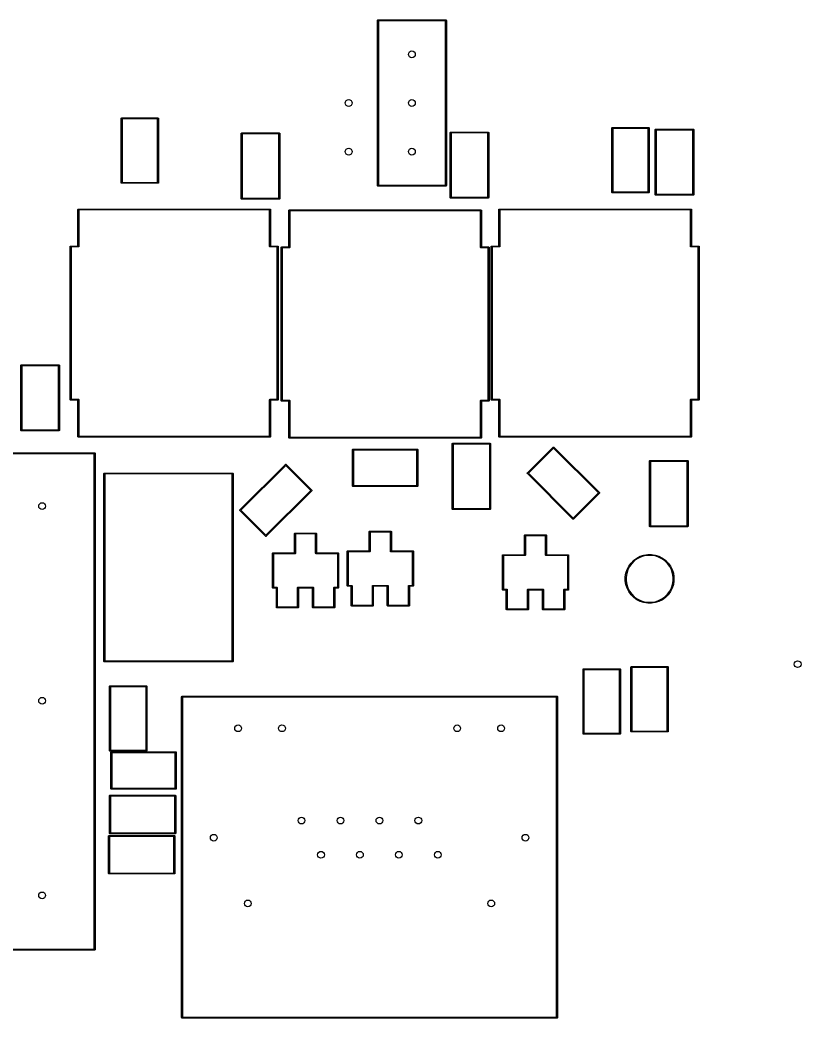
# Model space of a CAD drawing. Header units: inches. Extents: x -1.62 to 1.64, y -0.02 to 4.67.
# Drawn here: x 0.037 to 1.642, y -0.017 to 2.034 of the extents above; entities that cross this region are included whole.
import ezdxf

# ---------------------------------------------------------------- set-up
doc = ezdxf.new("R2010")
doc.units = ezdxf.units.IN
doc.header["$MEASUREMENT"] = 0
doc.layers.add('BLACK', color=250, linetype='CONTINUOUS')

msp = doc.modelspace()

# ---------------------------------------------------------------- linework, layer by layer
at = {"layer": 'BLACK', "linetype": 'CONTINUOUS'}
for p, q in [((0.7719, 2.0338), (0.7725, 2.0344)), ((0.7719, 2.0335), (0.7719, 2.0338)), ((0.7719, 1.6941), (0.7719, 2.0335)), ((0.7725, 2.0344), (0.7728, 2.0344)), ((0.7728, 2.0344), (0.9122, 2.0344)), ((0.7738, 2.0325), (0.7738, 1.6951)), ((0.9112, 2.0325), (0.7738, 2.0325)), ((0.9112, 1.6951), (0.9112, 2.0325)), ((0.9122, 2.0344), (0.9126, 2.0344)), ((0.9126, 2.0344), (0.9131, 2.0338)), ((0.9131, 2.0338), (0.9132, 2.0335)), ((0.9132, 2.0335), (0.9132, 1.6941)), ((0.2451, 1.832), (0.2452, 1.8324)), ((0.2451, 1.6997), (0.2451, 1.832)), ((0.2452, 1.8324), (0.2457, 1.8329)), ((0.2457, 1.8329), (0.2461, 1.833)), ((0.2461, 1.833), (0.3209, 1.833)), ((0.247, 1.831), (0.247, 1.7007)), ((0.3199, 1.831), (0.247, 1.831)), ((0.3199, 1.7007), (0.3199, 1.831)), ((0.3209, 1.833), (0.3212, 1.8329)), ((0.3212, 1.8329), (0.3218, 1.8324)), ((0.3218, 1.8324), (0.3219, 1.832)), ((0.3219, 1.832), (0.3219, 1.6997)), ((1.253, 1.8127), (1.2536, 1.8132)), ((1.253, 1.8123), (1.253, 1.8127)), ((1.253, 1.68), (1.253, 1.8123)), ((1.2536, 1.8132), (1.2539, 1.8133)), ((1.2539, 1.8133), (1.3287, 1.8133)), ((1.2549, 1.8113), (1.2549, 1.681)), ((1.3278, 1.8113), (1.2549, 1.8113)), ((1.3278, 1.681), (1.3278, 1.8113)), ((1.3287, 1.8133), (1.3291, 1.8132)), ((1.3291, 1.8132), (1.3296, 1.8127)), ((1.3296, 1.8127), (1.3297, 1.8123)), ((1.3297, 1.8123), (1.3297, 1.68)), ((1.3423, 1.8091), (1.3424, 1.8094)), ((1.3423, 1.6752), (1.3423, 1.8091)), ((1.3424, 1.8094), (1.3429, 1.81)), ((1.3429, 1.81), (1.3433, 1.81)), ((1.3433, 1.81), (1.4205, 1.81)), ((1.3443, 1.8081), (1.3443, 1.6762)), ((1.4195, 1.8081), (1.3443, 1.8081)), ((1.4195, 1.6762), (1.4195, 1.8081)), ((1.4205, 1.81), (1.4208, 1.81)), ((1.4208, 1.81), (1.4214, 1.8094)), ((1.4214, 1.8094), (1.4215, 1.8091)), ((1.4215, 1.8091), (1.4215, 1.6752)), ((0.4919, 1.8012), (0.492, 1.8016)), ((0.4919, 1.6673), (0.4919, 1.8012)), ((0.492, 1.8016), (0.4925, 1.8021)), ((0.4925, 1.8021), (0.4929, 1.8022)), ((0.4929, 1.8022), (0.5701, 1.8022)), ((0.4939, 1.8002), (0.4939, 1.6683)), ((0.5691, 1.8002), (0.4939, 1.8002)), ((0.5691, 1.6683), (0.5691, 1.8002)), ((0.5701, 1.8022), (0.5705, 1.8021)), ((0.5705, 1.8021), (0.571, 1.8016)), ((0.571, 1.8016), (0.5711, 1.8012)), ((0.5711, 1.8012), (0.5711, 1.6673)), ((0.9211, 1.8035), (0.9217, 1.8041)), ((0.9211, 1.8031), (0.9211, 1.8035)), ((0.9211, 1.6693), (0.9211, 1.8031)), ((0.9217, 1.8041), (0.922, 1.8041)), ((0.922, 1.8041), (0.9992, 1.8041)), ((0.923, 1.8022), (0.923, 1.6703)), ((0.9982, 1.8022), (0.923, 1.8022)), ((0.9982, 1.6703), (0.9982, 1.8022)), ((0.9992, 1.8041), (0.9996, 1.8041)), ((0.9996, 1.8041), (1.0001, 1.8035)), ((1.0001, 1.8035), (1.0002, 1.8031)), ((1.0002, 1.8031), (1.0002, 1.6693)), ((0.2452, 1.6993), (0.2451, 1.6997)), ((0.2457, 1.6988), (0.2452, 1.6993)), ((0.2461, 1.6987), (0.2457, 1.6988)), ((0.3209, 1.6987), (0.2461, 1.6987)), ((0.247, 1.7007), (0.3199, 1.7007)), ((0.3212, 1.6988), (0.3209, 1.6987)), ((0.3218, 1.6993), (0.3212, 1.6988)), ((0.3219, 1.6997), (0.3218, 1.6993)), ((0.7719, 1.6937), (0.7719, 1.6941)), ((0.7725, 1.6932), (0.7719, 1.6937)), ((0.7728, 1.6931), (0.7725, 1.6932)), ((0.9122, 1.6931), (0.7728, 1.6931)), ((0.7738, 1.6951), (0.9112, 1.6951)), ((0.9126, 1.6932), (0.9122, 1.6931)), ((0.9131, 1.6937), (0.9126, 1.6932)), ((0.9132, 1.6941), (0.9131, 1.6937)), ((0.492, 1.6669), (0.4919, 1.6673)), ((0.4925, 1.6664), (0.492, 1.6669)), ((0.4929, 1.6663), (0.4925, 1.6664)), ((0.5701, 1.6663), (0.4929, 1.6663)), ((0.4939, 1.6683), (0.5691, 1.6683)), ((0.5705, 1.6664), (0.5701, 1.6663)), ((0.571, 1.6669), (0.5705, 1.6664)), ((0.5711, 1.6673), (0.571, 1.6669)), ((0.9211, 1.6689), (0.9211, 1.6693)), ((0.9217, 1.6684), (0.9211, 1.6689)), ((0.922, 1.6683), (0.9217, 1.6684)), ((0.9992, 1.6683), (0.922, 1.6683)), ((0.923, 1.6703), (0.9982, 1.6703)), ((0.9996, 1.6684), (0.9992, 1.6683)), ((1.0001, 1.6689), (0.9996, 1.6684)), ((1.0002, 1.6693), (1.0001, 1.6689)), ((1.253, 1.6796), (1.253, 1.68)), ((1.2536, 1.6791), (1.253, 1.6796)), ((1.2539, 1.679), (1.2536, 1.6791)), ((1.3287, 1.679), (1.2539, 1.679)), ((1.2549, 1.681), (1.3278, 1.681)), ((1.3291, 1.6791), (1.3287, 1.679)), ((1.3296, 1.6796), (1.3291, 1.6791)), ((1.3297, 1.68), (1.3296, 1.6796)), ((1.3424, 1.6748), (1.3423, 1.6752)), ((1.3429, 1.6743), (1.3424, 1.6748)), ((1.3433, 1.6742), (1.3429, 1.6743)), ((1.4205, 1.6742), (1.3433, 1.6742)), ((1.3443, 1.6762), (1.4195, 1.6762)), ((1.4208, 1.6743), (1.4205, 1.6742)), ((1.4214, 1.6748), (1.4208, 1.6743)), ((1.4215, 1.6752), (1.4214, 1.6748)), ((0.1565, 1.6449), (0.1566, 1.6453)), ((0.1565, 1.5699), (0.1565, 1.6449)), ((0.1566, 1.6453), (0.1571, 1.6458)), ((0.1571, 1.6458), (0.1575, 1.6459)), ((0.1575, 1.6459), (0.5512, 1.6459)), ((0.1585, 1.6439), (0.1585, 1.5689)), ((0.5502, 1.6439), (0.1585, 1.6439)), ((0.5502, 1.5689), (0.5502, 1.6439)), ((0.5512, 1.6459), (0.5516, 1.6458)), ((0.5516, 1.6458), (0.5521, 1.6453)), ((0.5521, 1.6453), (0.5522, 1.6449)), ((0.5522, 1.6449), (0.5522, 1.5699)), ((0.5896, 1.6433), (0.5902, 1.6438)), ((0.5896, 1.6429), (0.5896, 1.6433)), ((0.5896, 1.5679), (0.5896, 1.6429)), ((0.5902, 1.6438), (0.5906, 1.6439)), ((0.5906, 1.6439), (0.9843, 1.6439)), ((0.5915, 1.6419), (0.5915, 1.5669)), ((0.9833, 1.6419), (0.5915, 1.6419)), ((0.9833, 1.5669), (0.9833, 1.6419)), ((0.9843, 1.6439), (0.9846, 1.6438)), ((0.9846, 1.6438), (0.9852, 1.6433)), ((0.9852, 1.6433), (0.9852, 1.6429)), ((0.9852, 1.6429), (0.9852, 1.5679)), ((1.0209, 1.6453), (1.0215, 1.6458)), ((1.0209, 1.6449), (1.0209, 1.6453)), ((1.0209, 1.5699), (1.0209, 1.6449)), ((1.0215, 1.6458), (1.0219, 1.6459)), ((1.0219, 1.6459), (1.4156, 1.6459)), ((1.0228, 1.6439), (1.0228, 1.5689)), ((1.4146, 1.6439), (1.0228, 1.6439)), ((1.4146, 1.5689), (1.4146, 1.6439)), ((1.4156, 1.6459), (1.4159, 1.6458)), ((1.4159, 1.6458), (1.4165, 1.6453)), ((1.4165, 1.6453), (1.4165, 1.6449)), ((1.4165, 1.6449), (1.4165, 1.5699)), ((0.1407, 1.5689), (0.1408, 1.5693)), ((0.1407, 1.2539), (0.1407, 1.5689)), ((0.1408, 1.5693), (0.1414, 1.5698)), ((0.1414, 1.5698), (0.1417, 1.5699)), ((0.1417, 1.5699), (0.1565, 1.5699)), ((0.1575, 1.5679), (0.1427, 1.5679)), ((0.1427, 1.5679), (0.1427, 1.2549)), ((0.1579, 1.568), (0.1575, 1.5679)), ((0.1584, 1.5685), (0.1579, 1.568)), ((0.1585, 1.5689), (0.1584, 1.5685)), ((0.1584, 1.5685), (0.1584, 1.5685)), ((0.5503, 1.5685), (0.5502, 1.5689)), ((0.5508, 1.568), (0.5503, 1.5685)), ((0.5503, 1.5685), (0.5503, 1.5685)), ((0.5512, 1.5679), (0.5508, 1.568)), ((0.5659, 1.5679), (0.5512, 1.5679)), ((0.5522, 1.5699), (0.5669, 1.5699)), ((0.5659, 1.2549), (0.5659, 1.5679)), ((0.5669, 1.5699), (0.5673, 1.5698)), ((0.5673, 1.5698), (0.5678, 1.5693)), ((0.5678, 1.5693), (0.5679, 1.5689)), ((0.5679, 1.5689), (0.5679, 1.2539)), ((0.5738, 1.5669), (0.5739, 1.5673)), ((0.5738, 1.252), (0.5738, 1.5669)), ((0.5739, 1.5673), (0.5744, 1.5678)), ((0.5744, 1.5678), (0.5748, 1.5679)), ((0.5748, 1.5679), (0.5896, 1.5679)), ((0.5906, 1.5659), (0.5758, 1.5659)), ((0.5758, 1.5659), (0.5758, 1.253)), ((0.5909, 1.566), (0.5906, 1.5659)), ((0.5915, 1.5666), (0.5909, 1.566)), ((0.5915, 1.5669), (0.5915, 1.5666)), ((0.5915, 1.5666), (0.5915, 1.5666)), ((0.9833, 1.5666), (0.9833, 1.5669)), ((0.9839, 1.566), (0.9833, 1.5666)), ((0.9833, 1.5666), (0.9833, 1.5666)), ((0.9843, 1.5659), (0.9839, 1.566)), ((0.999, 1.5659), (0.9843, 1.5659)), ((0.9852, 1.5679), (1, 1.5679)), ((0.999, 1.253), (0.999, 1.5659)), ((1, 1.5679), (1.0004, 1.5678)), ((1.0004, 1.5678), (1.0009, 1.5673)), ((1.0009, 1.5673), (1.001, 1.5669)), ((1.001, 1.5669), (1.001, 1.252)), ((1.0051, 1.5689), (1.0052, 1.5693)), ((1.0051, 1.2539), (1.0051, 1.5689)), ((1.0052, 1.5693), (1.0057, 1.5698)), ((1.0057, 1.5698), (1.0061, 1.5699)), ((1.0061, 1.5699), (1.0209, 1.5699)), ((1.0219, 1.5679), (1.0071, 1.5679)), ((1.0071, 1.5679), (1.0071, 1.2549)), ((1.0222, 1.568), (1.0219, 1.5679)), ((1.0228, 1.5685), (1.0222, 1.568)), ((1.0228, 1.5689), (1.0228, 1.5685)), ((1.0228, 1.5685), (1.0228, 1.5685)), ((1.4146, 1.5685), (1.4146, 1.5689)), ((1.4152, 1.568), (1.4146, 1.5685)), ((1.4146, 1.5685), (1.4146, 1.5685)), ((1.4156, 1.5679), (1.4152, 1.568)), ((1.4303, 1.5679), (1.4156, 1.5679)), ((1.4165, 1.5699), (1.4313, 1.5699)), ((1.4303, 1.2549), (1.4303, 1.5679)), ((1.4313, 1.5699), (1.4317, 1.5698)), ((1.4317, 1.5698), (1.4322, 1.5693)), ((1.4322, 1.5693), (1.4323, 1.5689)), ((1.4323, 1.5689), (1.4323, 1.2539)), ((0.0392, 1.3252), (0.0398, 1.3257)), ((0.0392, 1.3248), (0.0392, 1.3252)), ((0.0392, 1.1909), (0.0392, 1.3248)), ((0.0398, 1.3257), (0.0402, 1.3258)), ((0.0402, 1.3258), (0.1173, 1.3258)), ((0.0411, 1.3238), (0.0411, 1.1919)), ((0.1163, 1.3238), (0.0411, 1.3238)), ((0.1163, 1.1919), (0.1163, 1.3238)), ((0.1173, 1.3258), (0.1177, 1.3257)), ((0.1177, 1.3257), (0.1182, 1.3252)), ((0.1182, 1.3252), (0.1183, 1.3248)), ((0.1183, 1.3248), (0.1183, 1.1909)), ((0.1408, 1.2536), (0.1407, 1.2539)), ((0.1414, 1.253), (0.1408, 1.2536)), ((0.1408, 1.2536), (0.1408, 1.2536)), ((0.1417, 1.253), (0.1414, 1.253)), ((0.1565, 1.253), (0.1417, 1.253)), ((0.1427, 1.2549), (0.1575, 1.2549)), ((0.1565, 1.178), (0.1565, 1.253)), ((0.1575, 1.2549), (0.1579, 1.2548)), ((0.1579, 1.2548), (0.1584, 1.2543)), ((0.1584, 1.2543), (0.1585, 1.2539)), ((0.1585, 1.2539), (0.1585, 1.1789)), ((0.5502, 1.2539), (0.5503, 1.2543)), ((0.5502, 1.1789), (0.5502, 1.2539)), ((0.5503, 1.2543), (0.5508, 1.2548)), ((0.5508, 1.2548), (0.5512, 1.2549)), ((0.5512, 1.2549), (0.5659, 1.2549)), ((0.5669, 1.253), (0.5522, 1.253)), ((0.5522, 1.253), (0.5522, 1.178)), ((0.5673, 1.253), (0.5669, 1.253)), ((0.5678, 1.2536), (0.5673, 1.253)), ((0.5679, 1.2539), (0.5678, 1.2536)), ((0.5678, 1.2536), (0.5678, 1.2536)), ((0.5739, 1.2516), (0.5738, 1.252)), ((0.5744, 1.2511), (0.5739, 1.2516)), ((0.5739, 1.2516), (0.5739, 1.2516)), ((0.5758, 1.253), (0.5906, 1.253)), ((0.5906, 1.253), (0.5909, 1.2529)), ((0.5909, 1.2529), (0.5915, 1.2523)), ((0.5915, 1.2523), (0.5915, 1.252)), ((0.5915, 1.252), (0.5915, 1.177)), ((0.9833, 1.2523), (0.9839, 1.2529)), ((0.9833, 1.252), (0.9833, 1.2523)), ((0.9833, 1.177), (0.9833, 1.252)), ((0.9839, 1.2529), (0.9843, 1.253)), ((0.9843, 1.253), (0.999, 1.253)), ((1.0009, 1.2516), (1.0004, 1.2511)), ((1.001, 1.252), (1.0009, 1.2516)), ((1.0009, 1.2516), (1.0009, 1.2516)), ((1.0052, 1.2536), (1.0051, 1.2539)), ((1.0057, 1.253), (1.0052, 1.2536)), ((1.0052, 1.2536), (1.0052, 1.2536)), ((1.0061, 1.253), (1.0057, 1.253)), ((1.0209, 1.253), (1.0061, 1.253)), ((1.0071, 1.2549), (1.0219, 1.2549)), ((1.0209, 1.178), (1.0209, 1.253)), ((1.0219, 1.2549), (1.0222, 1.2548)), ((1.0222, 1.2548), (1.0228, 1.2543)), ((1.0228, 1.2543), (1.0228, 1.2539)), ((1.0228, 1.2539), (1.0228, 1.1789)), ((1.4146, 1.2543), (1.4152, 1.2548)), ((1.4146, 1.2539), (1.4146, 1.2543)), ((1.4146, 1.1789), (1.4146, 1.2539)), ((1.4152, 1.2548), (1.4156, 1.2549)), ((1.4156, 1.2549), (1.4303, 1.2549)), ((1.4313, 1.253), (1.4165, 1.253)), ((1.4165, 1.253), (1.4165, 1.178)), ((1.4317, 1.253), (1.4313, 1.253)), ((1.4322, 1.2536), (1.4317, 1.253)), ((1.4323, 1.2539), (1.4322, 1.2536)), ((1.4322, 1.2536), (1.4322, 1.2536)), ((0.5748, 1.251), (0.5744, 1.2511)), ((0.5896, 1.251), (0.5748, 1.251)), ((0.5896, 1.176), (0.5896, 1.251)), ((1, 1.251), (0.9852, 1.251)), ((0.9852, 1.251), (0.9852, 1.176)), ((1.0004, 1.2511), (1, 1.251)), ((0.0392, 1.1906), (0.0392, 1.1909)), ((0.0398, 1.19), (0.0392, 1.1906)), ((0.0402, 1.19), (0.0398, 1.19)), ((0.1173, 1.19), (0.0402, 1.19)), ((0.0411, 1.1919), (0.1163, 1.1919)), ((0.1177, 1.19), (0.1173, 1.19)), ((0.1182, 1.1906), (0.1177, 1.19)), ((0.1183, 1.1909), (0.1182, 1.1906)), ((0.1566, 1.1776), (0.1565, 1.178)), ((0.1571, 1.177), (0.1566, 1.1776)), ((0.1575, 1.177), (0.1571, 1.177)), ((0.5512, 1.177), (0.1575, 1.177)), ((0.1585, 1.1789), (0.5502, 1.1789)), ((0.5516, 1.177), (0.5512, 1.177)), ((0.5521, 1.1776), (0.5516, 1.177)), ((0.5522, 1.178), (0.5521, 1.1776)), ((0.5896, 1.1756), (0.5896, 1.176)), ((0.5902, 1.1751), (0.5896, 1.1756)), ((0.5906, 1.175), (0.5902, 1.1751)), ((0.9843, 1.175), (0.5906, 1.175)), ((0.5915, 1.177), (0.9833, 1.177)), ((0.9846, 1.1751), (0.9843, 1.175)), ((0.9852, 1.1756), (0.9846, 1.1751)), ((0.9852, 1.176), (0.9852, 1.1756)), ((1.0209, 1.1776), (1.0209, 1.178)), ((1.0215, 1.177), (1.0209, 1.1776)), ((1.0219, 1.177), (1.0215, 1.177)), ((1.4156, 1.177), (1.0219, 1.177)), ((1.0228, 1.1789), (1.4146, 1.1789)), ((1.4159, 1.177), (1.4156, 1.177)), ((1.4165, 1.1776), (1.4159, 1.177)), ((1.4165, 1.178), (1.4165, 1.1776)), ((0.7203, 1.1516), (0.7204, 1.152)), ((0.7203, 1.0768), (0.7203, 1.1516)), ((0.7204, 1.152), (0.7209, 1.1525)), ((0.7209, 1.1525), (0.7213, 1.1526)), ((0.7213, 1.1526), (0.8535, 1.1526)), ((0.7222, 1.1506), (0.7222, 1.0778)), ((0.8526, 1.1506), (0.7222, 1.1506)), ((0.8526, 1.0778), (0.8526, 1.1506)), ((0.8535, 1.1526), (0.8539, 1.1525)), ((0.8539, 1.1525), (0.8545, 1.152)), ((0.8545, 1.152), (0.8545, 1.1516)), ((0.8545, 1.1516), (0.8545, 1.0768)), ((0.925, 1.1634), (0.9251, 1.1638)), ((0.925, 1.0295), (0.925, 1.1634)), ((0.9251, 1.1638), (0.9256, 1.1643)), ((0.9256, 1.1643), (0.926, 1.1644)), ((0.926, 1.1644), (1.0031, 1.1644)), ((0.927, 1.1624), (0.927, 1.0305)), ((1.0022, 1.1624), (0.927, 1.1624)), ((1.0022, 1.0305), (1.0022, 1.1624)), ((1.0031, 1.1644), (1.0035, 1.1643)), ((1.0035, 1.1643), (1.0041, 1.1638)), ((1.0041, 1.1638), (1.0041, 1.1634)), ((1.0041, 1.1634), (1.0041, 1.0295)), ((1.0796, 1.1037), (1.1325, 1.1566)), ((1.1332, 1.1545), (1.0817, 1.103)), ((1.1325, 1.1566), (1.1328, 1.1568)), ((1.1328, 1.1568), (1.1336, 1.1568)), ((1.2254, 1.0624), (1.1332, 1.1545)), ((1.1336, 1.1568), (1.1339, 1.1566)), ((1.1339, 1.1566), (1.2275, 1.0631)), ((-0.8286, 1.1447), (0.191, 1.1447)), ((0.1901, 1.1427), (-0.8277, 1.1427)), ((0.1901, 0.125), (0.1901, 1.1427)), ((0.191, 1.1447), (0.1914, 1.1446)), ((0.1914, 1.1446), (0.192, 1.1441)), ((0.192, 1.1441), (0.192, 1.1437)), ((0.192, 1.1437), (0.192, 0.124)), ((1.3305, 1.128), (1.3306, 1.1283)), ((1.3306, 1.1283), (1.3311, 1.1289)), ((1.3311, 1.1289), (1.3315, 1.1289)), ((1.3315, 1.1289), (1.4087, 1.1289)), ((1.4087, 1.1289), (1.409, 1.1289)), ((1.409, 1.1289), (1.4096, 1.1283)), ((1.4096, 1.1283), (1.4096, 1.128)), ((0.4891, 1.0276), (0.5826, 1.1212)), ((0.5833, 1.1191), (0.4912, 1.0269)), ((0.5826, 1.1212), (0.5829, 1.1214)), ((0.5829, 1.1214), (0.5837, 1.1214)), ((0.6348, 1.0676), (0.5833, 1.1191)), ((0.5837, 1.1214), (0.584, 1.1212)), ((0.584, 1.1212), (0.6369, 1.0683)), ((1.3305, 0.9941), (1.3305, 1.128)), ((1.3325, 1.127), (1.3325, 0.9951)), ((1.4077, 1.127), (1.3325, 1.127)), ((1.4077, 0.9951), (1.4077, 1.127)), ((1.4096, 1.128), (1.4096, 0.9941)), ((0.2096, 1.1024), (0.2097, 1.1027)), ((0.2096, 0.7165), (0.2096, 1.1024)), ((0.2097, 1.1027), (0.2103, 1.1033)), ((0.2103, 1.1033), (0.2106, 1.1033)), ((0.2106, 1.1033), (0.4744, 1.1033)), ((0.2116, 1.1014), (0.2116, 0.7175)), ((0.4734, 1.1014), (0.2116, 1.1014)), ((0.4734, 0.7175), (0.4734, 1.1014)), ((0.4744, 1.1033), (0.4748, 1.1033)), ((0.4748, 1.1033), (0.4753, 1.1027)), ((0.4753, 1.1027), (0.4754, 1.1024)), ((0.4754, 1.1024), (0.4754, 0.7165)), ((1.0794, 1.1034), (1.0796, 1.1037)), ((1.0794, 1.1026), (1.0794, 1.1034)), ((1.0796, 1.1023), (1.0794, 1.1026)), ((1.1732, 1.0088), (1.0796, 1.1023)), ((1.0817, 1.103), (1.1739, 1.0109)), ((0.5427, 0.9754), (0.6348, 1.0676)), ((0.6369, 1.0669), (0.5434, 0.9733)), ((0.6369, 1.0683), (0.6371, 1.0679)), ((0.6371, 1.0672), (0.6369, 1.0669)), ((0.6371, 1.0679), (0.6371, 1.0672)), ((0.7204, 1.0764), (0.7203, 1.0768)), ((0.7209, 1.0759), (0.7204, 1.0764)), ((0.7213, 1.0758), (0.7209, 1.0759)), ((0.8535, 1.0758), (0.7213, 1.0758)), ((0.7222, 1.0778), (0.8526, 1.0778)), ((0.8539, 1.0759), (0.8535, 1.0758)), ((0.8545, 1.0764), (0.8539, 1.0759)), ((0.8545, 1.0768), (0.8545, 1.0764)), ((1.1739, 1.0109), (1.2254, 1.0624)), ((1.2275, 1.0617), (1.1746, 1.0088)), ((1.2275, 1.0631), (1.2277, 1.0627)), ((1.2277, 1.062), (1.2275, 1.0617)), ((1.2277, 1.0627), (1.2277, 1.062)), ((0.4889, 1.0273), (0.4891, 1.0276)), ((0.4889, 1.0265), (0.4889, 1.0273)), ((0.4891, 1.0262), (0.4889, 1.0265)), ((0.542, 0.9733), (0.4891, 1.0262)), ((0.4912, 1.0269), (0.5427, 0.9754)), ((0.9251, 1.0292), (0.925, 1.0295)), ((0.9256, 1.0286), (0.9251, 1.0292)), ((0.926, 1.0285), (0.9256, 1.0286)), ((1.0031, 1.0285), (0.926, 1.0285)), ((0.927, 1.0305), (1.0022, 1.0305)), ((1.0035, 1.0286), (1.0031, 1.0285)), ((1.0041, 1.0292), (1.0035, 1.0286)), ((1.0041, 1.0295), (1.0041, 1.0292)), ((1.1735, 1.0086), (1.1732, 1.0088)), ((1.1742, 1.0086), (1.1735, 1.0086)), ((1.1746, 1.0088), (1.1742, 1.0086)), ((1.3306, 0.9937), (1.3305, 0.9941)), ((1.3311, 0.9932), (1.3306, 0.9937)), ((1.3315, 0.9931), (1.3311, 0.9932)), ((1.4087, 0.9931), (1.3315, 0.9931)), ((1.3325, 0.9951), (1.4077, 0.9951)), ((1.409, 0.9932), (1.4087, 0.9931)), ((1.4096, 0.9937), (1.409, 0.9932)), ((1.4096, 0.9941), (1.4096, 0.9937)), ((0.5423, 0.9731), (0.542, 0.9733)), ((0.543, 0.9731), (0.5423, 0.9731)), ((0.5434, 0.9733), (0.543, 0.9731)), ((0.6014, 0.979), (0.6015, 0.9794)), ((0.6014, 0.9395), (0.6014, 0.979)), ((0.6015, 0.9794), (0.602, 0.9799)), ((0.602, 0.9799), (0.6024, 0.98)), ((0.6024, 0.98), (0.6457, 0.98)), ((0.6033, 0.9781), (0.6033, 0.9385)), ((0.6447, 0.9781), (0.6033, 0.9781)), ((0.6447, 0.9385), (0.6447, 0.9781)), ((0.6457, 0.98), (0.646, 0.9799)), ((0.646, 0.9799), (0.6466, 0.9794)), ((0.6466, 0.9794), (0.6467, 0.979)), ((0.6467, 0.979), (0.6467, 0.9395)), ((0.7549, 0.983), (0.755, 0.9833)), ((0.7549, 0.9434), (0.7549, 0.983)), ((0.755, 0.9833), (0.7555, 0.9839)), ((0.7555, 0.9839), (0.7559, 0.984)), ((0.7559, 0.984), (0.7992, 0.984)), ((0.7569, 0.982), (0.7569, 0.9424)), ((0.7982, 0.982), (0.7569, 0.982)), ((0.7982, 0.9424), (0.7982, 0.982)), ((0.7992, 0.984), (0.7996, 0.9839)), ((0.7996, 0.9839), (0.8001, 0.9833)), ((0.8001, 0.9833), (0.8002, 0.983)), ((0.8002, 0.983), (0.8002, 0.9434)), ((1.0738, 0.9751), (1.0739, 0.9755)), ((1.0738, 0.9355), (1.0738, 0.9751)), ((1.0739, 0.9755), (1.0744, 0.976)), ((1.0744, 0.976), (1.0748, 0.9761)), ((1.0748, 0.9761), (1.1181, 0.9761)), ((1.0758, 0.9741), (1.0758, 0.9345)), ((1.1171, 0.9741), (1.0758, 0.9741)), ((1.1171, 0.9345), (1.1171, 0.9741)), ((1.1181, 0.9761), (1.1185, 0.976)), ((1.1185, 0.976), (1.119, 0.9755)), ((1.119, 0.9755), (1.1191, 0.9751)), ((1.1191, 0.9751), (1.1191, 0.9355)), ((0.5561, 0.9385), (0.5562, 0.9389)), ((0.5561, 0.8676), (0.5561, 0.9385)), ((0.5562, 0.9389), (0.5567, 0.9394)), ((0.5567, 0.9394), (0.5571, 0.9395)), ((0.5571, 0.9395), (0.6014, 0.9395)), ((0.6024, 0.9375), (0.5581, 0.9375)), ((0.5581, 0.9375), (0.5581, 0.8686)), ((0.6027, 0.9376), (0.6024, 0.9375)), ((0.6033, 0.9381), (0.6027, 0.9376)), ((0.6033, 0.9385), (0.6033, 0.9381)), ((0.6033, 0.9381), (0.6033, 0.9381)), ((0.6448, 0.9381), (0.6447, 0.9385)), ((0.6453, 0.9376), (0.6448, 0.9381)), ((0.6448, 0.9381), (0.6448, 0.9381)), ((0.6457, 0.9375), (0.6453, 0.9376)), ((0.69, 0.9375), (0.6457, 0.9375)), ((0.6467, 0.9395), (0.6909, 0.9395)), ((0.69, 0.8686), (0.69, 0.9375)), ((0.6909, 0.9395), (0.6913, 0.9394)), ((0.6913, 0.9394), (0.6919, 0.9389)), ((0.6919, 0.9389), (0.6919, 0.9385)), ((0.6919, 0.9385), (0.6919, 0.8676)), ((0.7096, 0.9424), (0.7097, 0.9428)), ((0.7096, 0.8716), (0.7096, 0.9424)), ((0.7097, 0.9428), (0.7103, 0.9433)), ((0.7103, 0.9433), (0.7106, 0.9434)), ((0.7106, 0.9434), (0.7549, 0.9434)), ((0.7559, 0.9414), (0.7116, 0.9414)), ((0.7116, 0.9414), (0.7116, 0.8725)), ((0.7563, 0.9415), (0.7559, 0.9414)), ((0.7568, 0.942), (0.7563, 0.9415)), ((0.7569, 0.9424), (0.7568, 0.942)), ((0.7568, 0.942), (0.7568, 0.942)), ((0.7983, 0.942), (0.7982, 0.9424)), ((0.7988, 0.9415), (0.7983, 0.942)), ((0.7983, 0.942), (0.7983, 0.942)), ((0.7992, 0.9414), (0.7988, 0.9415)), ((0.8435, 0.9414), (0.7992, 0.9414)), ((0.8002, 0.9434), (0.8445, 0.9434)), ((0.8435, 0.8725), (0.8435, 0.9414)), ((0.8445, 0.9434), (0.8449, 0.9433)), ((0.8449, 0.9433), (0.8454, 0.9428)), ((0.8454, 0.9428), (0.8455, 0.9424)), ((0.8455, 0.9424), (0.8455, 0.8716)), ((1.0285, 0.9345), (1.0286, 0.9349)), ((1.0285, 0.8637), (1.0285, 0.9345)), ((1.0286, 0.9349), (1.0292, 0.9355)), ((1.0292, 0.9355), (1.0295, 0.9355)), ((1.0295, 0.9355), (1.0738, 0.9355)), ((1.0748, 0.9336), (1.0305, 0.9336)), ((1.0305, 0.9336), (1.0305, 0.8647)), ((1.0752, 0.9336), (1.0748, 0.9336)), ((1.0757, 0.9342), (1.0752, 0.9336)), ((1.0758, 0.9345), (1.0757, 0.9342)), ((1.0757, 0.9342), (1.0757, 0.9342)), ((1.1172, 0.9342), (1.1171, 0.9345)), ((1.1177, 0.9336), (1.1172, 0.9342)), ((1.1172, 0.9342), (1.1172, 0.9342)), ((1.1181, 0.9336), (1.1177, 0.9336)), ((1.1624, 0.9336), (1.1181, 0.9336)), ((1.1191, 0.9355), (1.1634, 0.9355)), ((1.1624, 0.8647), (1.1624, 0.9336)), ((1.1634, 0.9355), (1.1638, 0.9355)), ((1.1638, 0.9355), (1.1643, 0.9349)), ((1.1643, 0.9349), (1.1644, 0.9345)), ((1.1644, 0.9345), (1.1644, 0.8637)), ((1.2925, 0.9184), (1.2981, 0.924)), ((1.2981, 0.924), (1.3045, 0.9286)), ((1.3054, 0.9271), (1.2993, 0.9226)), ((1.3045, 0.9286), (1.3115, 0.9322)), ((1.3122, 0.9305), (1.3054, 0.9271)), ((1.3115, 0.9322), (1.319, 0.9346)), ((1.3194, 0.9329), (1.3122, 0.9305)), ((1.319, 0.9346), (1.3268, 0.9359)), ((1.3269, 0.9341), (1.3194, 0.9329)), ((1.3268, 0.9359), (1.3346, 0.9359)), ((1.3345, 0.9341), (1.3269, 0.9341)), ((1.342, 0.9329), (1.3345, 0.9341)), ((1.3346, 0.9359), (1.3424, 0.9346)), ((1.3492, 0.9305), (1.342, 0.9329)), ((1.3424, 0.9346), (1.3499, 0.9322)), ((1.356, 0.9271), (1.3492, 0.9305)), ((1.3499, 0.9322), (1.3569, 0.9286)), ((1.3621, 0.9226), (1.356, 0.9271)), ((1.3569, 0.9286), (1.3633, 0.924)), ((1.3633, 0.924), (1.3689, 0.9184)), ((1.2819, 0.8975), (1.2843, 0.905)), ((1.286, 0.9043), (1.2837, 0.8971)), ((1.2843, 0.905), (1.2879, 0.9121)), ((1.2895, 0.9111), (1.286, 0.9043)), ((1.2879, 0.9121), (1.2925, 0.9184)), ((1.2939, 0.9172), (1.2895, 0.9111)), ((1.2993, 0.9226), (1.2939, 0.9172)), ((1.3675, 0.9172), (1.3621, 0.9226)), ((1.372, 0.9111), (1.3675, 0.9172)), ((1.3689, 0.9184), (1.3735, 0.9121)), ((1.3754, 0.9043), (1.372, 0.9111)), ((1.3735, 0.9121), (1.3771, 0.905)), ((1.3777, 0.8971), (1.3754, 0.9043)), ((1.3771, 0.905), (1.3795, 0.8975)), ((1.2807, 0.8898), (1.2819, 0.8975)), ((1.2807, 0.8896), (1.2807, 0.8898)), ((1.2807, 0.8819), (1.2807, 0.8896)), ((1.2837, 0.8971), (1.2825, 0.8896)), ((1.2825, 0.8896), (1.2825, 0.882)), ((1.2825, 0.882), (1.2837, 0.8745)), ((1.3789, 0.8896), (1.3777, 0.8971)), ((1.3777, 0.8745), (1.3789, 0.882)), ((1.3789, 0.882), (1.3789, 0.8896)), ((1.3795, 0.8975), (1.3808, 0.8898)), ((1.3808, 0.8898), (1.3808, 0.8819)), ((0.5562, 0.8672), (0.5561, 0.8676)), ((0.5567, 0.8667), (0.5562, 0.8672)), ((0.5562, 0.8672), (0.5562, 0.8672)), ((0.5571, 0.8666), (0.5567, 0.8667)), ((0.564, 0.8666), (0.5571, 0.8666)), ((0.5581, 0.8686), (0.565, 0.8686)), ((0.564, 0.8271), (0.564, 0.8666)), ((0.565, 0.8686), (0.5653, 0.8685)), ((0.5653, 0.8685), (0.5659, 0.868)), ((0.5659, 0.868), (0.5659, 0.8676)), ((0.5659, 0.8676), (0.5659, 0.8281)), ((0.6077, 0.8676), (0.6078, 0.868)), ((0.6077, 0.8281), (0.6077, 0.8676)), ((0.6078, 0.868), (0.6083, 0.8685)), ((0.6083, 0.8685), (0.6087, 0.8686)), ((0.6087, 0.8686), (0.6394, 0.8686)), ((0.6384, 0.8666), (0.6096, 0.8666)), ((0.6096, 0.8666), (0.6096, 0.8271)), ((0.6384, 0.8271), (0.6384, 0.8666)), ((0.6394, 0.8686), (0.6397, 0.8685)), ((0.6397, 0.8685), (0.6403, 0.868)), ((0.6403, 0.868), (0.6404, 0.8676)), ((0.6404, 0.8676), (0.6404, 0.8281)), ((0.6821, 0.8676), (0.6822, 0.868)), ((0.6821, 0.8281), (0.6821, 0.8676)), ((0.6822, 0.868), (0.6827, 0.8685)), ((0.6827, 0.8685), (0.6831, 0.8686)), ((0.6831, 0.8686), (0.69, 0.8686)), ((0.6909, 0.8666), (0.6841, 0.8666)), ((0.6841, 0.8666), (0.6841, 0.8271)), ((0.6913, 0.8667), (0.6909, 0.8666)), ((0.6919, 0.8672), (0.6913, 0.8667)), ((0.6919, 0.8676), (0.6919, 0.8672)), ((0.6919, 0.8672), (0.6919, 0.8672)), ((0.7097, 0.8712), (0.7096, 0.8716)), ((0.7103, 0.8706), (0.7097, 0.8712)), ((0.7097, 0.8712), (0.7097, 0.8712)), ((0.7106, 0.8706), (0.7103, 0.8706)), ((0.7175, 0.8706), (0.7106, 0.8706)), ((0.7116, 0.8725), (0.7185, 0.8725)), ((0.7175, 0.831), (0.7175, 0.8706)), ((0.7185, 0.8725), (0.7189, 0.8725)), ((0.7189, 0.8725), (0.7194, 0.8719)), ((0.7194, 0.8719), (0.7195, 0.8716)), ((0.7195, 0.8716), (0.7195, 0.832)), ((0.7612, 0.8716), (0.7613, 0.8719)), ((0.7612, 0.832), (0.7612, 0.8716)), ((0.7613, 0.8719), (0.7618, 0.8725)), ((0.7618, 0.8725), (0.7622, 0.8725)), ((0.7622, 0.8725), (0.7929, 0.8725)), ((0.7919, 0.8706), (0.7632, 0.8706)), ((0.7632, 0.8706), (0.7632, 0.831)), ((0.7919, 0.831), (0.7919, 0.8706)), ((0.7929, 0.8725), (0.7933, 0.8725)), ((0.7933, 0.8725), (0.7938, 0.8719)), ((0.7938, 0.8719), (0.7939, 0.8716)), ((0.7939, 0.8716), (0.7939, 0.832)), ((0.8356, 0.8716), (0.8357, 0.8719)), ((0.8356, 0.832), (0.8356, 0.8716)), ((0.8357, 0.8719), (0.8362, 0.8725)), ((0.8362, 0.8725), (0.8366, 0.8725)), ((0.8366, 0.8725), (0.8435, 0.8725)), ((0.8445, 0.8706), (0.8376, 0.8706)), ((0.8376, 0.8706), (0.8376, 0.831)), ((0.8449, 0.8706), (0.8445, 0.8706)), ((0.8454, 0.8712), (0.8449, 0.8706)), ((0.8455, 0.8716), (0.8454, 0.8712)), ((0.8454, 0.8712), (0.8454, 0.8712)), ((1.0286, 0.8633), (1.0285, 0.8637)), ((1.0292, 0.8628), (1.0286, 0.8633)), ((1.0286, 0.8633), (1.0286, 0.8633)), ((1.0295, 0.8627), (1.0292, 0.8628)), ((1.0364, 0.8627), (1.0295, 0.8627)), ((1.0305, 0.8647), (1.0374, 0.8647)), ((1.0364, 0.8231), (1.0364, 0.8627)), ((1.0374, 0.8647), (1.0378, 0.8646)), ((1.0378, 0.8646), (1.0383, 0.8641)), ((1.0383, 0.8641), (1.0384, 0.8637)), ((1.0384, 0.8637), (1.0384, 0.8241)), ((1.0801, 0.8637), (1.0802, 0.8641)), ((1.0801, 0.8241), (1.0801, 0.8637)), ((1.0802, 0.8641), (1.0807, 0.8646)), ((1.0807, 0.8646), (1.0811, 0.8647)), ((1.0811, 0.8647), (1.1118, 0.8647)), ((1.1108, 0.8627), (1.0821, 0.8627)), ((1.0821, 0.8627), (1.0821, 0.8231)), ((1.1108, 0.8231), (1.1108, 0.8627)), ((1.1118, 0.8647), (1.1122, 0.8646)), ((1.1122, 0.8646), (1.1127, 0.8641)), ((1.1127, 0.8641), (1.1128, 0.8637)), ((1.1128, 0.8637), (1.1128, 0.8241)), ((1.1545, 0.8637), (1.1546, 0.8641)), ((1.1545, 0.8241), (1.1545, 0.8637)), ((1.1546, 0.8641), (1.1551, 0.8646)), ((1.1551, 0.8646), (1.1555, 0.8647)), ((1.1555, 0.8647), (1.1624, 0.8647)), ((1.1634, 0.8627), (1.1565, 0.8627)), ((1.1565, 0.8627), (1.1565, 0.8231)), ((1.1638, 0.8628), (1.1634, 0.8627)), ((1.1643, 0.8633), (1.1638, 0.8628)), ((1.1644, 0.8637), (1.1643, 0.8633)), ((1.1643, 0.8633), (1.1643, 0.8633)), ((1.2819, 0.8741), (1.2807, 0.8819)), ((1.2843, 0.8666), (1.2819, 0.8741)), ((1.2837, 0.8745), (1.286, 0.8673)), ((1.2879, 0.8596), (1.2843, 0.8666)), ((1.286, 0.8673), (1.2895, 0.8605)), ((1.372, 0.8605), (1.3754, 0.8673)), ((1.3771, 0.8666), (1.3735, 0.8596)), ((1.3754, 0.8673), (1.3777, 0.8745)), ((1.3795, 0.8741), (1.3771, 0.8666)), ((1.3808, 0.8819), (1.3795, 0.8741)), ((1.2925, 0.8532), (1.2879, 0.8596)), ((1.2895, 0.8605), (1.2939, 0.8544)), ((1.2981, 0.8477), (1.2925, 0.8532)), ((1.2939, 0.8544), (1.2993, 0.849)), ((1.3045, 0.843), (1.2981, 0.8477)), ((1.2993, 0.849), (1.3054, 0.8446)), ((1.3115, 0.8395), (1.3045, 0.843)), ((1.3054, 0.8446), (1.3122, 0.8411)), ((1.3122, 0.8411), (1.3194, 0.8388)), ((1.342, 0.8388), (1.3492, 0.8411)), ((1.3492, 0.8411), (1.356, 0.8446)), ((1.3569, 0.843), (1.3499, 0.8395)), ((1.356, 0.8446), (1.3621, 0.849)), ((1.3633, 0.8477), (1.3569, 0.843)), ((1.3621, 0.849), (1.3675, 0.8544)), ((1.3689, 0.8532), (1.3633, 0.8477)), ((1.3675, 0.8544), (1.372, 0.8605)), ((1.3735, 0.8596), (1.3689, 0.8532)), ((0.5641, 0.8267), (0.564, 0.8271)), ((0.5646, 0.8262), (0.5641, 0.8267)), ((0.565, 0.8261), (0.5646, 0.8262)), ((0.6087, 0.8261), (0.565, 0.8261)), ((0.5659, 0.8281), (0.6077, 0.8281)), ((0.609, 0.8262), (0.6087, 0.8261)), ((0.6096, 0.8267), (0.609, 0.8262)), ((0.6096, 0.8271), (0.6096, 0.8267)), ((0.6385, 0.8267), (0.6384, 0.8271)), ((0.639, 0.8262), (0.6385, 0.8267)), ((0.6394, 0.8261), (0.639, 0.8262)), ((0.6831, 0.8261), (0.6394, 0.8261)), ((0.6404, 0.8281), (0.6821, 0.8281)), ((0.6834, 0.8262), (0.6831, 0.8261)), ((0.684, 0.8267), (0.6834, 0.8262)), ((0.6841, 0.8271), (0.684, 0.8267)), ((0.7176, 0.8306), (0.7175, 0.831)), ((0.7181, 0.8301), (0.7176, 0.8306)), ((0.7185, 0.83), (0.7181, 0.8301)), ((0.7622, 0.83), (0.7185, 0.83)), ((0.7195, 0.832), (0.7612, 0.832)), ((0.7626, 0.8301), (0.7622, 0.83)), ((0.7631, 0.8306), (0.7626, 0.8301)), ((0.7632, 0.831), (0.7631, 0.8306)), ((0.792, 0.8306), (0.7919, 0.831)), ((0.7925, 0.8301), (0.792, 0.8306)), ((0.7929, 0.83), (0.7925, 0.8301)), ((0.8366, 0.83), (0.7929, 0.83)), ((0.7939, 0.832), (0.8356, 0.832)), ((0.837, 0.8301), (0.8366, 0.83)), ((0.8375, 0.8306), (0.837, 0.8301)), ((0.8376, 0.831), (0.8375, 0.8306)), ((1.0365, 0.8228), (1.0364, 0.8231)), ((1.037, 0.8222), (1.0365, 0.8228)), ((1.0374, 0.8221), (1.037, 0.8222)), ((1.0811, 0.8221), (1.0374, 0.8221)), ((1.0384, 0.8241), (1.0801, 0.8241)), ((1.0815, 0.8222), (1.0811, 0.8221)), ((1.082, 0.8228), (1.0815, 0.8222)), ((1.0821, 0.8231), (1.082, 0.8228)), ((1.1109, 0.8228), (1.1108, 0.8231)), ((1.1114, 0.8222), (1.1109, 0.8228)), ((1.1118, 0.8221), (1.1114, 0.8222)), ((1.1555, 0.8221), (1.1118, 0.8221)), ((1.1128, 0.8241), (1.1545, 0.8241)), ((1.1559, 0.8222), (1.1555, 0.8221)), ((1.1564, 0.8228), (1.1559, 0.8222)), ((1.1565, 0.8231), (1.1564, 0.8228)), ((1.319, 0.837), (1.3115, 0.8395)), ((1.3268, 0.8358), (1.319, 0.837)), ((1.3194, 0.8388), (1.3269, 0.8376)), ((1.3346, 0.8358), (1.3268, 0.8358)), ((1.3269, 0.8376), (1.3345, 0.8376)), ((1.3345, 0.8376), (1.342, 0.8388)), ((1.3424, 0.837), (1.3346, 0.8358)), ((1.3499, 0.8395), (1.3424, 0.837)), ((0.2097, 0.7162), (0.2096, 0.7165)), ((0.2103, 0.7156), (0.2097, 0.7162)), ((0.2106, 0.7156), (0.2103, 0.7156)), ((0.4744, 0.7156), (0.2106, 0.7156)), ((0.2116, 0.7175), (0.4734, 0.7175)), ((0.4748, 0.7156), (0.4744, 0.7156)), ((0.4753, 0.7162), (0.4748, 0.7156)), ((0.4754, 0.7165), (0.4753, 0.7162)), ((1.1939, 0.7), (1.194, 0.7004)), ((1.1939, 0.5677), (1.1939, 0.7)), ((1.194, 0.7004), (1.1945, 0.7009)), ((1.1945, 0.7009), (1.1949, 0.701)), ((1.1949, 0.701), (1.2697, 0.701)), ((1.1959, 0.699), (1.1959, 0.5687)), ((1.2687, 0.699), (1.1959, 0.699)), ((1.2687, 0.5687), (1.2687, 0.699)), ((1.2697, 0.701), (1.2701, 0.7009)), ((1.2701, 0.7009), (1.2706, 0.7004)), ((1.2706, 0.7004), (1.2707, 0.7)), ((1.2707, 0.7), (1.2707, 0.5677)), ((1.2923, 0.7044), (1.2924, 0.7048)), ((1.2923, 0.5721), (1.2923, 0.7044)), ((1.2924, 0.7048), (1.2929, 0.7053)), ((1.2929, 0.7053), (1.2933, 0.7054)), ((1.2933, 0.7054), (1.3681, 0.7054)), ((1.2943, 0.7034), (1.2943, 0.5731)), ((1.3671, 0.7034), (1.2943, 0.7034)), ((1.3671, 0.5731), (1.3671, 0.7034)), ((1.3681, 0.7054), (1.3685, 0.7053)), ((1.3685, 0.7053), (1.369, 0.7048)), ((1.369, 0.7048), (1.3691, 0.7044)), ((1.3691, 0.7044), (1.3691, 0.5721)), ((0.2215, 0.6654), (0.2221, 0.666)), ((0.2215, 0.6651), (0.2215, 0.6654)), ((0.2215, 0.5328), (0.2215, 0.6651)), ((0.2221, 0.666), (0.2224, 0.666)), ((0.2224, 0.666), (0.2972, 0.666)), ((0.2234, 0.6641), (0.2234, 0.5338)), ((0.2963, 0.6641), (0.2234, 0.6641)), ((0.2963, 0.5338), (0.2963, 0.6641)), ((0.2972, 0.666), (0.2976, 0.666)), ((0.2976, 0.666), (0.2982, 0.6654)), ((0.2982, 0.6654), (0.2982, 0.6651)), ((0.2982, 0.6651), (0.2982, 0.5328)), ((0.3695, 0.6437), (0.3696, 0.6441)), ((0.3695, -0.0157), (0.3695, 0.6437)), ((0.3696, 0.6441), (0.3701, 0.6446)), ((0.3701, 0.6446), (0.3705, 0.6447)), ((0.3705, 0.6447), (1.1406, 0.6447)), ((0.3715, 0.6427), (0.3715, -0.0148)), ((1.1396, 0.6427), (0.3715, 0.6427)), ((1.1396, -0.0148), (1.1396, 0.6427)), ((1.1406, 0.6447), (1.1409, 0.6446)), ((1.1409, 0.6446), (1.1415, 0.6441)), ((1.1415, 0.6441), (1.1415, 0.6437)), ((1.1415, 0.6437), (1.1415, -0.0157)), ((1.194, 0.5673), (1.1939, 0.5677)), ((1.1945, 0.5668), (1.194, 0.5673)), ((1.1949, 0.5667), (1.1945, 0.5668)), ((1.2697, 0.5667), (1.1949, 0.5667)), ((1.1959, 0.5687), (1.2687, 0.5687)), ((1.2701, 0.5668), (1.2697, 0.5667)), ((1.2706, 0.5673), (1.2701, 0.5668)), ((1.2707, 0.5677), (1.2706, 0.5673)), ((1.2924, 0.5718), (1.2923, 0.5721)), ((1.2929, 0.5712), (1.2924, 0.5718)), ((1.2933, 0.5712), (1.2929, 0.5712)), ((1.3681, 0.5712), (1.2933, 0.5712)), ((1.2943, 0.5731), (1.3671, 0.5731)), ((1.3685, 0.5712), (1.3681, 0.5712)), ((1.369, 0.5718), (1.3685, 0.5712)), ((1.3691, 0.5721), (1.369, 0.5718)), ((0.2234, 0.5338), (0.2963, 0.5338)), ((0.2215, 0.5324), (0.2215, 0.5328)), ((0.2221, 0.5319), (0.2215, 0.5324)), ((0.2224, 0.5318), (0.2221, 0.5319)), ((0.2972, 0.5318), (0.2224, 0.5318)), ((0.2242, 0.5295), (0.2243, 0.5299)), ((0.2242, 0.4547), (0.2242, 0.5295)), ((0.2243, 0.5299), (0.2248, 0.5304)), ((0.2248, 0.5304), (0.2252, 0.5305)), ((0.2252, 0.5305), (0.3575, 0.5305)), ((0.2262, 0.5285), (0.2262, 0.4557)), ((0.3565, 0.5285), (0.2262, 0.5285)), ((0.2976, 0.5319), (0.2972, 0.5318)), ((0.2982, 0.5324), (0.2976, 0.5319)), ((0.2982, 0.5328), (0.2982, 0.5324)), ((0.3565, 0.4557), (0.3565, 0.5285)), ((0.3575, 0.5305), (0.3579, 0.5304)), ((0.3579, 0.5304), (0.3584, 0.5299)), ((0.3584, 0.5299), (0.3585, 0.5295)), ((0.3585, 0.5295), (0.3585, 0.4547)), ((0.2243, 0.4543), (0.2242, 0.4547)), ((0.2248, 0.4538), (0.2243, 0.4543)), ((0.2252, 0.4537), (0.2248, 0.4538)), ((0.3575, 0.4537), (0.2252, 0.4537)), ((0.2262, 0.4557), (0.3565, 0.4557)), ((0.3579, 0.4538), (0.3575, 0.4537)), ((0.3584, 0.4543), (0.3579, 0.4538)), ((0.3585, 0.4547), (0.3584, 0.4543)), ((0.2215, 0.4405), (0.2221, 0.4411)), ((0.2215, 0.4402), (0.2215, 0.4405)), ((0.2215, 0.363), (0.2215, 0.4402)), ((0.2221, 0.4411), (0.2224, 0.4411)), ((0.2224, 0.4411), (0.3563, 0.4411)), ((0.2234, 0.4392), (0.2234, 0.364)), ((0.3553, 0.4392), (0.2234, 0.4392)), ((0.3553, 0.364), (0.3553, 0.4392)), ((0.3563, 0.4411), (0.3567, 0.4411)), ((0.3567, 0.4411), (0.3572, 0.4405)), ((0.3572, 0.4405), (0.3573, 0.4402)), ((0.3573, 0.4402), (0.3573, 0.363)), ((0.2195, 0.3575), (0.2196, 0.3579)), ((0.2195, 0.2803), (0.2195, 0.3575)), ((0.2196, 0.3579), (0.2201, 0.3584)), ((0.2201, 0.3584), (0.2205, 0.3585)), ((0.2205, 0.3585), (0.3543, 0.3585)), ((0.2215, 0.3626), (0.2215, 0.363)), ((0.2221, 0.3621), (0.2215, 0.3626)), ((0.2215, 0.3565), (0.2215, 0.2813)), ((0.3533, 0.3565), (0.2215, 0.3565)), ((0.2224, 0.362), (0.2221, 0.3621)), ((0.3563, 0.362), (0.2224, 0.362)), ((0.2234, 0.364), (0.3553, 0.364)), ((0.3533, 0.2813), (0.3533, 0.3565)), ((0.3543, 0.3585), (0.3547, 0.3584)), ((0.3547, 0.3584), (0.3552, 0.3579)), ((0.3552, 0.3579), (0.3553, 0.3575)), ((0.3553, 0.3575), (0.3553, 0.2803)), ((0.3567, 0.3621), (0.3563, 0.362)), ((0.3572, 0.3626), (0.3567, 0.3621)), ((0.3573, 0.363), (0.3572, 0.3626)), ((0.2196, 0.2799), (0.2195, 0.2803)), ((0.2201, 0.2794), (0.2196, 0.2799)), ((0.2205, 0.2793), (0.2201, 0.2794)), ((0.3543, 0.2793), (0.2205, 0.2793)), ((0.2215, 0.2813), (0.3533, 0.2813)), ((0.3547, 0.2794), (0.3543, 0.2793)), ((0.3552, 0.2799), (0.3547, 0.2794)), ((0.3553, 0.2803), (0.3552, 0.2799)), ((-0.8277, 0.125), (0.1901, 0.125)), ((0.1914, 0.1231), (0.191, 0.123)), ((0.192, 0.1236), (0.1914, 0.1231)), ((0.192, 0.124), (0.192, 0.1236)), ((0.191, 0.123), (-0.8286, 0.123)), ((0.3696, -0.0161), (0.3695, -0.0157)), ((0.3701, -0.0167), (0.3696, -0.0161)), ((0.3705, -0.0167), (0.3701, -0.0167)), ((1.1406, -0.0167), (0.3705, -0.0167)), ((0.3715, -0.0148), (1.1396, -0.0148)), ((1.1409, -0.0167), (1.1406, -0.0167)), ((1.1415, -0.0161), (1.1409, -0.0167)), ((1.1415, -0.0157), (1.1415, -0.0161))]:
    msp.add_line(p, q, dxfattribs=at)
at = {"layer": 'BLACK'}
for centre in [(0.8425, 1.9638), (0.8425, 1.9638), (0.7126, 1.8638), (0.7126, 1.8638), (0.8425, 1.8638), (0.8425, 1.8638), (0.7126, 1.7638), (0.7126, 1.7638), (0.8425, 1.7638), (0.8425, 1.7638), (0.0828, 1.0354), (0.0828, 1.0354), (1.6348, 0.7106), (1.6348, 0.7106), (0.0828, 0.6354), (0.0828, 0.6354), (0.4854, 0.5787), (0.4854, 0.5787), (0.5756, 0.5787), (0.5756, 0.5787), (0.9354, 0.5787), (0.9354, 0.5787), (1.0256, 0.5787), (1.0256, 0.5787), (0.6157, 0.389), (0.6157, 0.389), (0.6957, 0.389), (0.6957, 0.389), (0.7757, 0.389), (0.7757, 0.389), (0.8557, 0.389), (0.8557, 0.389), (0.4354, 0.3539), (0.4354, 0.3539), (1.0756, 0.3539), (1.0756, 0.3539), (0.6557, 0.3189), (0.6557, 0.3189), (0.7357, 0.3189), (0.7357, 0.3189), (0.8157, 0.3189), (0.8157, 0.3189), (0.8957, 0.3189), (0.8957, 0.3189), (0.0828, 0.2354), (0.0828, 0.2354), (0.5055, 0.2189), (0.5055, 0.2189), (1.0055, 0.2189), (1.0055, 0.2189)]:
    msp.add_circle(centre, 0.00689, dxfattribs=at)

doc.saveas('drawing.dxf')
